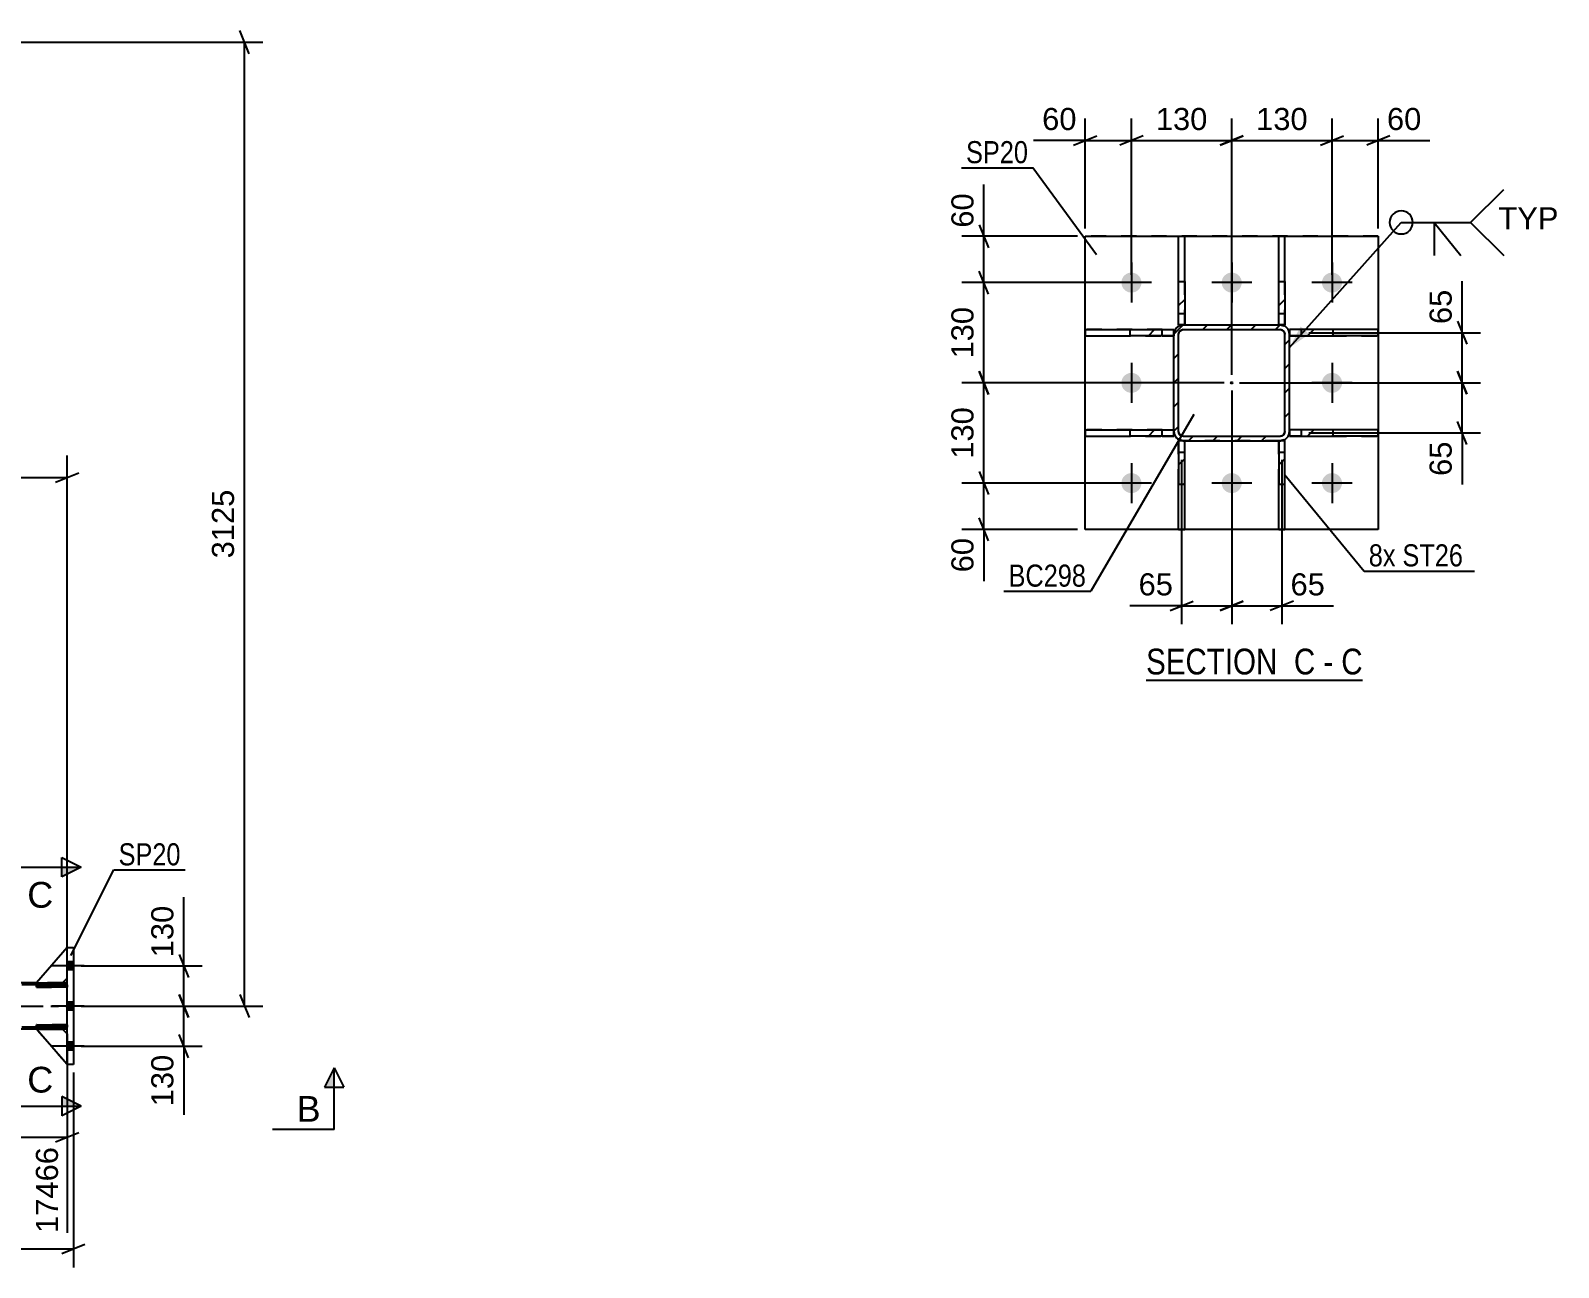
# Model space of a CAD drawing. Header units: millimetres. Extents: x 0 to 1189, y 0 to 841.
# Drawn here: x 790.5 to 988.6, y 441 to 601.4 of the extents above; entities that cross this region are included whole.
import ezdxf

# ---------------------------------------------------------------- set-up
doc = ezdxf.new("R2010")
doc.units = ezdxf.units.MM
doc.linetypes.add('DXK_LINE_DOT2', pattern=[3.9198, 1.9599, -1.9599])
doc.linetypes.add('DXK_LINE_DOT3', pattern=[5.9187, 2.979, -0.9799, 0.9799, -0.9799])
doc.styles.add('Arial', font='ARIAL.TTF', dxfattribs={"height": 0.2})
doc.styles.add('Arial Narrow', font='ARIALN.TTF', dxfattribs={"height": 0.2})

# ---------------------------------------------------------------- blocks, each defined once
blk = doc.blocks.new('Unknown-203773696-16 - 8740')
at = {"color": 6, "linetype": 'Continuous'}
blk.add_line((935.16, 517.19), (963.23, 517.19), dxfattribs=at)
at = {"color": 0, "linetype": 'Continuous'}
for points in [[(953.27, 517.94), (953.27, 521.44), (935.16, 521.44), (935.16, 517.94)], [(957.09, 517.94), (957.09, 521.44), (954.32, 521.44), (954.32, 517.94)], [(959.41, 517.94), (959.41, 521.44), (958.14, 521.44), (958.14, 517.94)], [(963.23, 517.94), (963.23, 521.44), (960.46, 521.44), (960.46, 517.94)]]:
    blk.add_wipeout(points, dxfattribs=at)
at = {"color": 7, "linetype": 'Continuous', "style": 'Arial Narrow'}
for s, p in [('SECTION ', (935.16, 517.94)), ('C', (954.32, 517.94)), ('C', (960.46, 517.94)), ('-', (958.14, 517.94))]:
    blk.add_text(s, height=3.34, dxfattribs=at).set_placement(p)
blk = doc.blocks.new('Bolt-203773696-5476 - 5323')
at = {"linetype": 'Continuous'}
for points in [[(796.1, 479.62), (796.1, 480.66), (795.3, 480.66), (795.3, 479.62)], [(796.1, 479.62), (796.1, 480.66), (795.3, 480.66), (795.3, 479.62)], [(796.1, 479.62), (796.1, 480.66), (795.3, 480.66), (795.3, 479.62)], [(796.1, 474.42), (796.1, 475.46), (795.3, 475.46), (795.3, 474.42)], [(796.1, 474.42), (796.1, 475.46), (795.3, 475.46), (795.3, 474.42)], [(796.1, 469.22), (796.1, 470.26), (795.3, 470.26), (795.3, 469.22)], [(796.1, 469.22), (796.1, 470.26), (795.3, 470.26), (795.3, 469.22)], [(796.1, 469.22), (796.1, 470.26), (795.3, 470.26), (795.3, 469.22)]]:
    blk.add_hatch(color=1, dxfattribs=at).paths.add_polyline_path(points)
at = {"color": 1, "linetype": 'Continuous'}
for p, q in [((797.5, 480.14), (793.3, 480.14)), ((797.5, 480.14), (793.3, 480.14)), ((797.5, 480.14), (793.3, 480.14)), ((796.1, 480.66), (795.3, 480.66)), ((796.1, 480.66), (795.3, 480.66)), ((796.1, 480.66), (795.3, 480.66)), ((796.1, 479.62), (795.3, 479.62)), ((796.1, 479.62), (795.3, 479.62)), ((796.1, 479.62), (795.3, 479.62)), ((796.1, 475.46), (795.3, 475.46)), ((796.1, 475.46), (795.3, 475.46)), ((797.5, 474.94), (793.3, 474.94)), ((797.5, 474.94), (793.3, 474.94)), ((796.1, 474.42), (795.3, 474.42)), ((796.1, 474.42), (795.3, 474.42)), ((797.5, 469.74), (793.3, 469.74)), ((797.5, 469.74), (793.3, 469.74)), ((797.5, 469.74), (793.3, 469.74)), ((796.1, 470.26), (795.3, 470.26)), ((796.1, 470.26), (795.3, 470.26)), ((796.1, 470.26), (795.3, 470.26)), ((796.1, 469.22), (795.3, 469.22)), ((796.1, 469.22), (795.3, 469.22)), ((796.1, 469.22), (795.3, 469.22))]:
    blk.add_line(p, q, dxfattribs=at)
blk = doc.blocks.new('Part-203773696-5463 - 5323')
at = {"color": 2, "linetype": 'Continuous'}
for p, q in [((791.3, 477.94), (783.3, 477.94)), ((795.3, 477.94), (794.7, 477.94)), ((791.3, 471.94), (783.3, 471.94)), ((795.3, 471.94), (794.7, 471.94))]:
    blk.add_line(p, q, dxfattribs=at)
at = {"color": 7, "linetype": 'DXK_LINE_DOT2'}
for p, q in [((795.3, 477.7), (783.3, 477.7)), ((794.7, 477.94), (791.3, 477.94)), ((795.3, 471.94), (795.3, 477.94)), ((795.3, 472.18), (783.3, 472.18)), ((794.7, 471.94), (783.3, 471.94)), ((794.7, 471.94), (791.3, 471.94))]:
    blk.add_line(p, q, dxfattribs=at)
at = {"color": 7, "linetype": 'DXK_LINE_DOT3'}
blk.add_line((783.3, 474.94), (795.3, 474.94), dxfattribs=at)
blk = doc.blocks.new('Part-203773696-5705 - 5323')
at = {"color": 2, "linetype": 'Continuous'}
for p, q in [((791.3, 477.7), (795.3, 477.7)), ((791.3, 477.38), (791.3, 477.7)), ((795.3, 477.38), (791.3, 477.38)), ((795.3, 477.7), (795.3, 477.38))]:
    blk.add_line(p, q, dxfattribs=at)
at = {"color": 7, "linetype": 'DXK_LINE_DOT2'}
blk.add_line((794.7, 477.38), (794.7, 477.7), dxfattribs=at)
blk = doc.blocks.new('Part-203773696-5689 - 5323')
at = {"color": 7, "linetype": 'DXK_LINE_DOT2'}
for p, q in [((795.3, 482.54), (791.3, 477.94)), ((795.3, 478.54), (795.3, 482.54)), ((791.3, 477.94), (794.7, 477.94)), ((794.7, 477.94), (795.3, 478.54))]:
    blk.add_line(p, q, dxfattribs=at)
blk = doc.blocks.new('Part-203773696-5698 - 5323')
at = {"color": 2, "linetype": 'Continuous'}
for p, q in [((795.3, 467.34), (795.3, 482.54)), ((795.3, 482.54), (796.1, 482.54)), ((796.1, 482.54), (796.1, 467.34)), ((796.1, 467.34), (795.3, 467.34))]:
    blk.add_line(p, q, dxfattribs=at)
blk = doc.blocks.new('Part-203773696-5702 - 5323')
at = {"color": 7, "linetype": 'DXK_LINE_DOT2'}
for p, q in [((791.3, 471.94), (794.7, 471.94)), ((795.3, 467.34), (791.3, 471.94)), ((794.7, 471.94), (795.3, 471.34)), ((795.3, 471.34), (795.3, 467.34))]:
    blk.add_line(p, q, dxfattribs=at)
blk = doc.blocks.new('Part-203773696-5704 - 5323')
at = {"color": 2, "linetype": 'Continuous'}
for p, q in [((791.3, 472.5), (795.3, 472.5)), ((791.3, 472.18), (791.3, 472.5)), ((795.3, 472.18), (791.3, 472.18)), ((795.3, 472.5), (795.3, 472.18))]:
    blk.add_line(p, q, dxfattribs=at)
at = {"color": 7, "linetype": 'DXK_LINE_DOT2'}
blk.add_line((794.7, 472.18), (794.7, 472.5), dxfattribs=at)
blk = doc.blocks.new('Part-203773696-5719 - 5323')
at = {"color": 2, "linetype": 'Continuous'}
for p, q in [((791.3, 471.94), (794.7, 471.94)), ((795.3, 467.34), (791.3, 471.94)), ((794.7, 471.94), (795.3, 471.34))]:
    blk.add_line(p, q, dxfattribs=at)
at = {"color": 7, "linetype": 'DXK_LINE_DOT2'}
blk.add_line((795.3, 467.34), (795.3, 471.34), dxfattribs=at)
blk = doc.blocks.new('Part-203773696-5721 - 5323')
at = {"color": 2, "linetype": 'Continuous'}
for p, q in [((795.3, 482.54), (791.3, 477.94)), ((791.3, 477.94), (794.7, 477.94)), ((794.7, 477.94), (795.3, 478.54))]:
    blk.add_line(p, q, dxfattribs=at)
at = {"color": 7, "linetype": 'DXK_LINE_DOT2'}
blk.add_line((795.3, 478.54), (795.3, 482.54), dxfattribs=at)
blk = doc.blocks.new('Part-203773696-5722 - 5323')
at = {"color": 7, "linetype": 'DXK_LINE_DOT2'}
for p, q in [((795.3, 472.5), (791.3, 472.5)), ((791.3, 472.5), (791.3, 472.18)), ((791.3, 472.18), (795.3, 472.18)), ((794.7, 472.18), (794.7, 472.5)), ((795.3, 472.18), (795.3, 472.5))]:
    blk.add_line(p, q, dxfattribs=at)
blk = doc.blocks.new('Part-203773696-5723 - 5323')
at = {"color": 7, "linetype": 'DXK_LINE_DOT2'}
for p, q in [((795.3, 477.7), (791.3, 477.7)), ((791.3, 477.7), (791.3, 477.38)), ((791.3, 477.38), (795.3, 477.38)), ((794.7, 477.38), (794.7, 477.7)), ((795.3, 477.38), (795.3, 477.7))]:
    blk.add_line(p, q, dxfattribs=at)
blk = doc.blocks.new('Part-203773696-8770 - 8740')
at = {"linetype": 'Continuous'}
h = blk.add_hatch(dxfattribs=at)
h.set_pattern_fill('', scale=0.7, style=0, pattern_type=0)
h.set_pattern_definition([(45, (939.3568, 548.2485), (-1.57154, 1.57154), [])])
h.paths.add_polyline_path([(940.16, 548.25), (939.36, 548.25), (939.36, 542.6), (940.16, 542.6)])
at = {"color": 2, "linetype": 'Continuous'}
for p, q in [((939.36, 548.25), (939.36, 548.25)), ((940.16, 548.25), (939.36, 548.25)), ((939.36, 548.25), (939.36, 542.6)), ((940.16, 548.25), (940.16, 548.25)), ((940.16, 542.6), (940.16, 548.25)), ((939.36, 536.75), (939.36, 542.6)), ((939.36, 542.6), (940.16, 542.6)), ((940.16, 536.75), (940.16, 542.6)), ((939.36, 536.75), (940.16, 536.75))]:
    blk.add_line(p, q, dxfattribs=at)
at = {"color": 7, "linetype": 'DXK_LINE_DOT2'}
for p, q in [((939.36, 542.6), (939.36, 548.25)), ((940.16, 548.25), (939.36, 548.25)), ((939.36, 546.75), (940.16, 546.75)), ((940.16, 542.6), (940.16, 548.25))]:
    blk.add_line(p, q, dxfattribs=at)
blk = doc.blocks.new('Part-203773696-8868 - 8740')
at = {"linetype": 'Continuous'}
h = blk.add_hatch(dxfattribs=at)
h.set_pattern_fill('', scale=0.7, style=0, pattern_type=0)
h.set_pattern_definition([(45, (933.103, 549.6485), (-1.57154, 1.57154), [])])
h.paths.add_polyline_path([(938.76, 549.65), (933.1, 549.65), (933.1, 548.85), (938.76, 548.85)])
at = {"color": 2, "linetype": 'Continuous'}
for p, q in [((927.26, 549.65), (933.1, 549.65)), ((927.26, 549.65), (927.26, 548.85)), ((927.26, 548.85), (933.1, 548.85)), ((933.1, 549.65), (938.76, 549.65)), ((933.1, 548.85), (933.1, 549.65)), ((938.76, 548.85), (933.1, 548.85)), ((938.76, 549.65), (938.76, 549.65)), ((938.76, 549.65), (938.76, 548.85)), ((938.76, 548.85), (938.76, 548.85))]:
    blk.add_line(p, q, dxfattribs=at)
at = {"color": 7, "linetype": 'DXK_LINE_DOT2'}
for p, q in [((937.26, 549.65), (927.26, 549.65)), ((927.26, 548.85), (937.26, 548.85)), ((937.26, 548.85), (937.26, 549.65)), ((937.26, 549.65), (938.76, 549.65)), ((937.26, 548.85), (938.76, 548.85)), ((938.76, 548.85), (938.76, 549.65))]:
    blk.add_line(p, q, dxfattribs=at)
blk = doc.blocks.new('Part-203773696-8748 - 8740')
at = {"linetype": 'Continuous'}
h = blk.add_hatch(dxfattribs=at)
h.set_pattern_fill('', scale=0.7, style=0, pattern_type=0)
h.set_pattern_definition([(45, (952.3562, 568.9015), (-1.57154, 1.57154), [])])
h.paths.add_polyline_path([(953.16, 568.9), (952.36, 568.9), (952.36, 563.25), (953.16, 563.25)])
at = {"color": 2, "linetype": 'Continuous'}
for p, q in [((952.36, 574.75), (953.16, 574.75)), ((952.36, 568.9), (952.36, 574.75)), ((953.16, 568.9), (953.16, 574.75)), ((952.36, 563.25), (952.36, 568.9)), ((952.36, 568.9), (953.16, 568.9)), ((953.16, 568.9), (953.16, 563.25)), ((952.36, 563.25), (952.36, 563.25)), ((953.16, 563.25), (952.36, 563.25)), ((953.16, 563.25), (953.16, 563.25))]:
    blk.add_line(p, q, dxfattribs=at)
at = {"color": 7, "linetype": 'DXK_LINE_DOT2'}
for p, q in [((952.36, 563.25), (952.36, 568.9)), ((953.16, 563.25), (953.16, 568.9)), ((952.36, 564.75), (953.16, 564.75)), ((953.16, 563.25), (952.36, 563.25))]:
    blk.add_line(p, q, dxfattribs=at)
blk = doc.blocks.new('Part-203773696-8750 - 8740')
at = {"linetype": 'Continuous'}
h = blk.add_hatch(dxfattribs=at)
h.set_pattern_fill('', scale=0.7, style=0, pattern_type=0)
h.set_pattern_definition([(45, (952.3562, 548.2485), (-1.57154, 1.57154), [])])
h.paths.add_polyline_path([(953.16, 548.25), (952.36, 548.25), (952.36, 542.6), (953.16, 542.6)])
at = {"color": 2, "linetype": 'Continuous'}
for p, q in [((952.36, 548.25), (952.36, 548.25)), ((953.16, 548.25), (952.36, 548.25)), ((952.36, 548.25), (952.36, 542.6)), ((953.16, 548.25), (953.16, 548.25)), ((953.16, 542.6), (953.16, 548.25)), ((952.36, 536.75), (952.36, 542.6)), ((952.36, 542.6), (953.16, 542.6)), ((953.16, 536.75), (953.16, 542.6)), ((952.36, 536.75), (953.16, 536.75))]:
    blk.add_line(p, q, dxfattribs=at)
at = {"color": 7, "linetype": 'DXK_LINE_DOT2'}
for p, q in [((952.36, 542.6), (952.36, 548.25)), ((953.16, 548.25), (952.36, 548.25)), ((952.36, 546.75), (953.16, 546.75)), ((953.16, 542.6), (953.16, 548.25))]:
    blk.add_line(p, q, dxfattribs=at)
blk = doc.blocks.new('Part-203773696-8878 - 8740')
at = {"linetype": 'Continuous'}
h = blk.add_hatch(dxfattribs=at)
h.set_pattern_fill('', scale=0.7, style=0, pattern_type=0)
h.set_pattern_definition([(45, (953.7565, 549.6485), (-1.57154, 1.57154), [])])
h.paths.add_polyline_path([(959.41, 549.65), (953.76, 549.65), (953.76, 548.85), (959.41, 548.85)])
at = {"color": 2, "linetype": 'Continuous'}
for p, q in [((953.76, 549.65), (953.76, 549.65)), ((959.41, 549.65), (953.76, 549.65)), ((953.76, 549.65), (953.76, 548.85)), ((953.76, 548.85), (953.76, 548.85)), ((953.76, 548.85), (959.41, 548.85)), ((965.26, 549.65), (959.41, 549.65)), ((959.41, 548.85), (959.41, 549.65)), ((965.26, 548.85), (959.41, 548.85)), ((965.26, 548.85), (965.26, 549.65))]:
    blk.add_line(p, q, dxfattribs=at)
at = {"color": 7, "linetype": 'DXK_LINE_DOT2'}
for p, q in [((955.26, 549.65), (953.76, 549.65)), ((953.76, 548.85), (953.76, 549.65)), ((955.26, 548.85), (953.76, 548.85)), ((955.26, 549.65), (955.26, 548.85)), ((965.26, 549.65), (955.26, 549.65)), ((955.26, 548.85), (965.26, 548.85))]:
    blk.add_line(p, q, dxfattribs=at)
blk = doc.blocks.new('Bolt-203773696-8854 - 8740')
at = {"linetype": 'Continuous'}
for points in [[(934.56, 568.75), (934.53, 568.48), (934.44, 568.22), (934.31, 567.98), (934.13, 567.78), (933.91, 567.62), (933.66, 567.51), (933.39, 567.46), (933.12, 567.46), (932.85, 567.51), (932.61, 567.62), (932.39, 567.78), (932.2, 567.98), (932.07, 568.22), (931.98, 568.48), (931.96, 568.75), (931.98, 569.02), (932.07, 569.28), (932.2, 569.51), (932.39, 569.71), (932.61, 569.87), (932.85, 569.98), (933.12, 570.04), (933.39, 570.04), (933.66, 569.98), (933.91, 569.87), (934.13, 569.71), (934.31, 569.51), (934.44, 569.28), (934.53, 569.02)], [(947.56, 568.75), (947.53, 568.48), (947.44, 568.22), (947.31, 567.98), (947.13, 567.78), (946.91, 567.62), (946.66, 567.51), (946.39, 567.46), (946.12, 567.46), (945.85, 567.51), (945.61, 567.62), (945.39, 567.78), (945.2, 567.98), (945.07, 568.22), (944.98, 568.48), (944.96, 568.75), (944.98, 569.02), (945.07, 569.28), (945.2, 569.51), (945.39, 569.71), (945.61, 569.87), (945.85, 569.98), (946.12, 570.04), (946.39, 570.04), (946.66, 569.98), (946.91, 569.87), (947.13, 569.71), (947.31, 569.51), (947.44, 569.28), (947.53, 569.02)], [(960.56, 568.75), (960.53, 568.48), (960.44, 568.22), (960.31, 567.98), (960.13, 567.78), (959.91, 567.62), (959.66, 567.51), (959.39, 567.46), (959.12, 567.46), (958.85, 567.51), (958.61, 567.62), (958.39, 567.78), (958.2, 567.98), (958.07, 568.22), (957.98, 568.48), (957.96, 568.75), (957.98, 569.02), (958.07, 569.28), (958.2, 569.51), (958.39, 569.71), (958.61, 569.87), (958.85, 569.98), (959.12, 570.04), (959.39, 570.04), (959.66, 569.98), (959.91, 569.87), (960.13, 569.71), (960.31, 569.51), (960.44, 569.28), (960.53, 569.02)], [(934.56, 555.75), (934.53, 555.48), (934.44, 555.22), (934.31, 554.98), (934.13, 554.78), (933.91, 554.62), (933.66, 554.51), (933.39, 554.46), (933.12, 554.46), (932.85, 554.51), (932.61, 554.62), (932.39, 554.78), (932.2, 554.98), (932.07, 555.22), (931.98, 555.48), (931.96, 555.75), (931.98, 556.02), (932.07, 556.28), (932.2, 556.51), (932.39, 556.71), (932.61, 556.87), (932.85, 556.98), (933.12, 557.04), (933.39, 557.04), (933.66, 556.98), (933.91, 556.87), (934.13, 556.71), (934.31, 556.51), (934.44, 556.28), (934.53, 556.02)], [(960.56, 555.75), (960.53, 555.48), (960.44, 555.22), (960.31, 554.98), (960.13, 554.78), (959.91, 554.62), (959.66, 554.51), (959.39, 554.46), (959.12, 554.46), (958.85, 554.51), (958.61, 554.62), (958.39, 554.78), (958.2, 554.98), (958.07, 555.22), (957.98, 555.48), (957.96, 555.75), (957.98, 556.02), (958.07, 556.28), (958.2, 556.51), (958.39, 556.71), (958.61, 556.87), (958.85, 556.98), (959.12, 557.04), (959.39, 557.04), (959.66, 556.98), (959.91, 556.87), (960.13, 556.71), (960.31, 556.51), (960.44, 556.28), (960.53, 556.02)], [(934.56, 542.75), (934.53, 542.48), (934.44, 542.22), (934.31, 541.98), (934.13, 541.78), (933.91, 541.62), (933.66, 541.51), (933.39, 541.46), (933.12, 541.46), (932.85, 541.51), (932.61, 541.62), (932.39, 541.78), (932.2, 541.98), (932.07, 542.22), (931.98, 542.48), (931.96, 542.75), (931.98, 543.02), (932.07, 543.28), (932.2, 543.51), (932.39, 543.71), (932.61, 543.87), (932.85, 543.98), (933.12, 544.04), (933.39, 544.04), (933.66, 543.98), (933.91, 543.87), (934.13, 543.71), (934.31, 543.51), (934.44, 543.28), (934.53, 543.02)], [(947.56, 542.75), (947.53, 542.48), (947.44, 542.22), (947.31, 541.98), (947.13, 541.78), (946.91, 541.62), (946.66, 541.51), (946.39, 541.46), (946.12, 541.46), (945.85, 541.51), (945.61, 541.62), (945.39, 541.78), (945.2, 541.98), (945.07, 542.22), (944.98, 542.48), (944.96, 542.75), (944.98, 543.02), (945.07, 543.28), (945.2, 543.51), (945.39, 543.71), (945.61, 543.87), (945.85, 543.98), (946.12, 544.04), (946.39, 544.04), (946.66, 543.98), (946.91, 543.87), (947.13, 543.71), (947.31, 543.51), (947.44, 543.28), (947.53, 543.02)], [(960.56, 542.75), (960.53, 542.48), (960.44, 542.22), (960.31, 541.98), (960.13, 541.78), (959.91, 541.62), (959.66, 541.51), (959.39, 541.46), (959.12, 541.46), (958.85, 541.51), (958.61, 541.62), (958.39, 541.78), (958.2, 541.98), (958.07, 542.22), (957.98, 542.48), (957.96, 542.75), (957.98, 543.02), (958.07, 543.28), (958.2, 543.51), (958.39, 543.71), (958.61, 543.87), (958.85, 543.98), (959.12, 544.04), (959.39, 544.04), (959.66, 543.98), (959.91, 543.87), (960.13, 543.71), (960.31, 543.51), (960.44, 543.28), (960.53, 543.02)]]:
    blk.add_hatch(color=1, dxfattribs=at).paths.add_polyline_path(points)
at = {"color": 1, "linetype": 'Continuous'}
for p, q in [((933.26, 571.35), (933.26, 566.15)), ((946.26, 571.35), (946.26, 566.15)), ((959.26, 571.35), (959.26, 566.15)), ((935.86, 568.75), (930.66, 568.75)), ((948.86, 568.75), (943.66, 568.75)), ((961.86, 568.75), (956.66, 568.75)), ((933.26, 558.35), (933.26, 553.15)), ((959.26, 558.35), (959.26, 553.15)), ((935.86, 555.75), (930.66, 555.75)), ((961.86, 555.75), (956.66, 555.75)), ((933.26, 545.35), (933.26, 540.15)), ((946.26, 545.35), (946.26, 540.15)), ((959.26, 545.35), (959.26, 540.15)), ((935.86, 542.75), (930.66, 542.75)), ((948.86, 542.75), (943.66, 542.75)), ((961.86, 542.75), (956.66, 542.75))]:
    blk.add_line(p, q, dxfattribs=at)
blk = doc.blocks.new('Part-203773696-8760 - 8740')
at = {"linetype": 'Continuous'}
h = blk.add_hatch(dxfattribs=at)
h.set_pattern_fill('', scale=0.7, style=0, pattern_type=0)
h.set_pattern_definition([(45, (939.3568, 568.9015), (-1.57154, 1.57154), [])])
h.paths.add_polyline_path([(940.16, 568.9), (939.36, 568.9), (939.36, 563.25), (940.16, 563.25)])
at = {"color": 2, "linetype": 'Continuous'}
for p, q in [((939.36, 574.75), (940.16, 574.75)), ((939.36, 568.9), (939.36, 574.75)), ((940.16, 568.9), (940.16, 574.75)), ((939.36, 563.25), (939.36, 568.9)), ((939.36, 568.9), (940.16, 568.9)), ((940.16, 568.9), (940.16, 563.25)), ((939.36, 563.25), (939.36, 563.25)), ((940.16, 563.25), (939.36, 563.25)), ((940.16, 563.25), (940.16, 563.25))]:
    blk.add_line(p, q, dxfattribs=at)
at = {"color": 7, "linetype": 'DXK_LINE_DOT2'}
for p, q in [((939.36, 563.25), (939.36, 568.9)), ((940.16, 563.25), (940.16, 568.9)), ((939.36, 564.75), (940.16, 564.75)), ((940.16, 563.25), (939.36, 563.25))]:
    blk.add_line(p, q, dxfattribs=at)
blk = doc.blocks.new('Part-203773696-8873 - 8740')
at = {"linetype": 'Continuous'}
h = blk.add_hatch(dxfattribs=at)
h.set_pattern_fill('', scale=0.7, style=0, pattern_type=0)
h.set_pattern_definition([(45, (933.1033, 562.6485), (-1.57154, 1.57154), [])])
h.paths.add_polyline_path([(938.76, 562.65), (933.1, 562.65), (933.1, 561.85), (938.76, 561.85)])
at = {"color": 2, "linetype": 'Continuous'}
for p, q in [((927.26, 562.65), (933.1, 562.65)), ((927.26, 562.65), (927.26, 561.85)), ((933.1, 562.65), (938.76, 562.65)), ((933.1, 561.85), (933.1, 562.65)), ((938.76, 562.65), (938.76, 562.65)), ((938.76, 562.65), (938.76, 561.85)), ((927.26, 561.85), (933.1, 561.85)), ((938.76, 561.85), (933.1, 561.85)), ((938.76, 561.85), (938.76, 561.85))]:
    blk.add_line(p, q, dxfattribs=at)
at = {"color": 7, "linetype": 'DXK_LINE_DOT2'}
for p, q in [((937.26, 562.65), (927.26, 562.65)), ((937.26, 561.85), (937.26, 562.65)), ((937.26, 562.65), (938.76, 562.65)), ((938.76, 561.85), (938.76, 562.65)), ((927.26, 561.85), (937.26, 561.85)), ((937.26, 561.85), (938.76, 561.85))]:
    blk.add_line(p, q, dxfattribs=at)
blk = doc.blocks.new('Part-203773696-8883 - 8740')
at = {"linetype": 'Continuous'}
h = blk.add_hatch(dxfattribs=at)
h.set_pattern_fill('', scale=0.7, style=0, pattern_type=0)
h.set_pattern_definition([(45, (953.7565, 562.6485), (-1.57154, 1.57154), [])])
h.paths.add_polyline_path([(959.41, 562.65), (953.76, 562.65), (953.76, 561.85), (959.41, 561.85)])
at = {"color": 2, "linetype": 'Continuous'}
for p, q in [((953.76, 562.65), (953.76, 562.65)), ((959.41, 562.65), (953.76, 562.65)), ((953.76, 562.65), (953.76, 561.85)), ((965.26, 562.65), (959.41, 562.65)), ((959.41, 561.85), (959.41, 562.65)), ((965.26, 561.85), (965.26, 562.65)), ((953.76, 561.85), (953.76, 561.85)), ((953.76, 561.85), (959.41, 561.85)), ((965.26, 561.85), (959.41, 561.85))]:
    blk.add_line(p, q, dxfattribs=at)
at = {"color": 7, "linetype": 'DXK_LINE_DOT2'}
for p, q in [((955.26, 562.65), (953.76, 562.65)), ((953.76, 561.85), (953.76, 562.65)), ((955.26, 562.65), (955.26, 561.85)), ((965.26, 562.65), (955.26, 562.65)), ((955.26, 561.85), (953.76, 561.85)), ((955.26, 561.85), (965.26, 561.85))]:
    blk.add_line(p, q, dxfattribs=at)
blk = doc.blocks.new('Part-203773696-8884 - 8740')
at = {"color": 2, "linetype": 'Continuous'}
for p, q in [((927.26, 574.75), (927.26, 574.75)), ((927.26, 574.75), (965.26, 574.75)), ((927.26, 536.75), (927.26, 574.75)), ((965.26, 574.75), (965.26, 574.75)), ((965.26, 574.75), (965.26, 536.75)), ((965.26, 536.75), (927.26, 536.75))]:
    blk.add_line(p, q, dxfattribs=at)
at = {"color": 7, "linetype": 'DXK_LINE_DOT2'}
for p, q in [((965.26, 574.75), (927.26, 574.75)), ((927.26, 536.75), (927.26, 536.75)), ((965.26, 536.75), (927.26, 536.75)), ((965.26, 536.75), (965.26, 536.75))]:
    blk.add_line(p, q, dxfattribs=at)
blk = doc.blocks.new('Part-203773696-8901 - 8740')
at = {"linetype": 'Continuous'}
h = blk.add_hatch(dxfattribs=at)
h.set_pattern_fill('', scale=0.7, style=0, pattern_type=0)
h.set_pattern_definition([(45, (939.9561, 563.2485), (-1.57154, 1.57154), [])])
h.paths.add_polyline_path([(952.56, 563.25), (939.96, 563.25), (939.5, 563.16), (939.11, 562.9), (938.85, 562.51), (938.76, 562.05), (938.76, 549.45), (938.85, 548.99), (939.11, 548.6), (939.5, 548.34), (939.96, 548.25), (952.56, 548.25), (953.02, 548.34), (953.4, 548.6), (953.66, 548.99), (953.76, 549.45), (953.76, 562.05), (953.66, 562.51), (953.4, 562.9), (953.02, 563.16)])
h.paths.add_polyline_path([(953.11, 562.28), (953.16, 562.05), (953.16, 549.45), (953.11, 549.22), (952.98, 549.02), (952.79, 548.89), (952.56, 548.85), (939.96, 548.85), (939.73, 548.89), (939.53, 549.02), (939.4, 549.22), (939.36, 549.45), (939.36, 562.05), (939.4, 562.28), (939.53, 562.47), (939.73, 562.6), (939.96, 562.65), (952.56, 562.65), (952.79, 562.6), (952.98, 562.47)])
blk.add_hatch(color=246, dxfattribs=at).paths.add_polyline_path([(946.26, 555.65, -1), (946.26, 555.85, -1)])
at = {"color": 7, "linetype": 'DXK_LINE_DOT2'}
for p, q in [((938.76, 562.05), (938.85, 562.51)), ((939.5, 563.16), (939.96, 563.25)), ((939.73, 562.6), (939.53, 562.47)), ((939.96, 562.65), (939.73, 562.6)), ((939.96, 563.25), (952.56, 563.25)), ((939.96, 562.65), (952.56, 562.65)), ((952.56, 563.25), (953.02, 563.16)), ((952.79, 562.6), (952.56, 562.65)), ((952.98, 562.47), (952.79, 562.6)), ((953.66, 562.51), (953.76, 562.05)), ((938.76, 549.45), (938.76, 562.05)), ((939.4, 562.28), (939.36, 562.05)), ((939.36, 549.45), (939.36, 562.05)), ((939.53, 562.47), (939.4, 562.28)), ((953.11, 562.28), (952.98, 562.47)), ((953.16, 562.05), (953.11, 562.28)), ((953.16, 549.45), (953.16, 562.05)), ((953.76, 549.45), (953.76, 562.05)), ((938.85, 548.99), (938.76, 549.45)), ((939.36, 549.45), (939.4, 549.22)), ((939.4, 549.22), (939.53, 549.02)), ((939.53, 549.02), (939.73, 548.89)), ((939.73, 548.89), (939.96, 548.85)), ((939.96, 548.85), (952.56, 548.85)), ((952.56, 548.85), (952.79, 548.89)), ((952.79, 548.89), (952.98, 549.02)), ((952.98, 549.02), (953.11, 549.22)), ((953.11, 549.22), (953.16, 549.45)), ((953.76, 549.45), (953.66, 548.99)), ((939.96, 548.25), (939.5, 548.34)), ((952.56, 548.25), (939.96, 548.25)), ((953.02, 548.34), (952.56, 548.25))]:
    blk.add_line(p, q, dxfattribs=at)
at = {"color": 2, "linetype": 'Continuous'}
for p, q in [((938.85, 562.51), (938.76, 562.05)), ((939.96, 563.25), (939.5, 563.16)), ((939.53, 562.47), (939.73, 562.6)), ((939.73, 562.6), (939.96, 562.65)), ((939.96, 563.25), (939.96, 563.25)), ((939.96, 563.25), (952.56, 563.25)), ((939.96, 562.65), (939.96, 562.65)), ((939.96, 562.65), (952.56, 562.65)), ((952.56, 563.25), (952.56, 563.25)), ((953.02, 563.16), (952.56, 563.25)), ((952.56, 562.65), (952.56, 562.65)), ((952.56, 562.65), (952.79, 562.6)), ((952.79, 562.6), (952.98, 562.47)), ((953.76, 562.05), (953.66, 562.51)), ((938.76, 562.05), (938.76, 562.05)), ((938.76, 549.45), (938.76, 562.05)), ((939.36, 562.05), (939.4, 562.28)), ((939.36, 562.05), (939.36, 562.05)), ((939.36, 549.45), (939.36, 562.05)), ((939.4, 562.28), (939.53, 562.47)), ((952.98, 562.47), (953.11, 562.28)), ((953.11, 562.28), (953.16, 562.05)), ((953.16, 562.05), (953.16, 562.05)), ((953.16, 549.45), (953.16, 562.05)), ((953.76, 562.05), (953.76, 562.05)), ((953.76, 549.45), (953.76, 562.05)), ((938.76, 549.45), (938.76, 549.45)), ((938.76, 549.45), (938.85, 548.99)), ((939.36, 549.45), (939.36, 549.45)), ((939.4, 549.22), (939.36, 549.45)), ((939.53, 549.02), (939.4, 549.22)), ((939.73, 548.89), (939.53, 549.02)), ((939.96, 548.85), (939.73, 548.89)), ((939.96, 548.85), (939.96, 548.85)), ((939.96, 548.85), (952.56, 548.85)), ((952.79, 548.89), (952.56, 548.85)), ((952.56, 548.85), (952.56, 548.85)), ((952.98, 549.02), (952.79, 548.89)), ((953.11, 549.22), (952.98, 549.02)), ((953.16, 549.45), (953.11, 549.22)), ((953.16, 549.45), (953.16, 549.45)), ((953.66, 548.99), (953.76, 549.45)), ((953.76, 549.45), (953.76, 549.45)), ((939.5, 548.34), (939.96, 548.25)), ((939.96, 548.25), (939.96, 548.25)), ((939.96, 548.25), (952.56, 548.25)), ((952.56, 548.25), (953.02, 548.34)), ((952.56, 548.25), (952.56, 548.25))]:
    blk.add_line(p, q, dxfattribs=at)
at = {"color": 7, "linetype": 'DXK_LINE_DOT3'}
blk.add_line((946.26, 555.75), (946.26, 555.75), dxfattribs=at)
at = {"color": 246, "linetype": 'DXK_LINE_DOT2'}
blk.add_line((946.26, 555.75), (946.26, 555.75), dxfattribs=at)
at = {"color": 246, "linetype": 'Continuous'}
blk.add_circle((946.26, 555.75), 0.1, dxfattribs=at)
at = {"color": 7, "linetype": 'DXK_LINE_DOT2'}
for centre, start, end in [((939.96, 562.05), 112.5, 157.5), ((952.56, 562.05), 22.5, 67.5), ((939.96, 549.45), 202.5, 247.5), ((952.56, 549.45), 292.5, 337.5)]:
    blk.add_arc(centre, 1.2, start, end, dxfattribs=at)
at = {"color": 2, "linetype": 'Continuous'}
for centre, start, end in [((939.96, 562.05), 112.5, 157.5), ((952.56, 562.05), 22.5, 67.5), ((939.96, 549.45), 202.5, 247.5), ((952.56, 549.45), 292.5, 337.5)]:
    blk.add_arc(centre, 1.2, start, end, dxfattribs=at)
blk = doc.blocks.new('StraightDimension-203773696-24914 - 5323')
at = {"color": 7, "linetype": 'Continuous'}
for p, q in [((764.05, 476.94), (764.05, 445.52)), ((795.3, 470.94), (795.3, 445.52)), ((765.55, 458.54), (762.55, 457.34)), ((764.05, 457.94), (795.3, 457.94)), ((793.8, 457.34), (796.8, 458.54))]:
    blk.add_line(p, q, dxfattribs=at)
at = {"color": 0}
blk.add_wipeout([(784.72, 458.69), (784.72, 462.89), (774.63, 462.89), (774.63, 458.69)], dxfattribs=at)
at = {"color": 0, "linetype": 'Continuous'}
blk.add_wipeout([(794.7, 457.24), (790.5, 457.24), (790.5, 444.92), (794.7, 444.92)], dxfattribs=at)
at = {"color": 3, "style": 'Arial'}
blk.add_text('1364', height=2.865, dxfattribs=at).set_placement((775.23, 459.29))
at = {"color": 3, "linetype": 'Continuous', "style": 'Arial'}
blk.add_text('17466', height=2.865, rotation=90.0002, dxfattribs=at).set_placement((794.1, 445.52))
blk = doc.blocks.new('StraightDimension-203773696-21491 - 5323')
at = {"color": 7, "linetype": 'Continuous'}
for p, q in [((796.1, 466.34), (796.1, 441.04)), ((794.6, 442.84), (797.6, 444.04)), ((89.6, 443.44), (796.1, 443.44))]:
    blk.add_line(p, q, dxfattribs=at)
blk = doc.blocks.new('StraightDimension-203773696-7400 - 5323')
at = {"color": 7, "linetype": 'Continuous'}
for p, q in [((809.81, 476.44), (811.01, 473.44)), ((797.1, 474.94), (812.81, 474.94)), ((810.41, 469.74), (810.41, 474.94)), ((797.1, 469.74), (812.81, 469.74)), ((811.01, 468.24), (809.81, 471.24))]:
    blk.add_line(p, q, dxfattribs=at)
at = {"color": 0}
blk.add_wipeout([(809.66, 469.21), (805.46, 469.21), (805.46, 461.34), (809.66, 461.34)], dxfattribs=at)
at = {"color": 7, "linetype": 'Continuous'}
blk.add_line((810.41, 469.74), (810.41, 460.82), dxfattribs=at)
blk.add_line((810.41, 469.74), (810.41, 460.82), dxfattribs=at)
at = {"color": 3, "style": 'Arial'}
blk.add_text('130', height=2.865, rotation=90.0002, dxfattribs=at).set_placement((809.06, 461.94))
blk = doc.blocks.new('StraightDimension-203773696-7410 - 5323')
at = {"color": 7, "linetype": 'Continuous'}
for p, q in [((809.81, 481.64), (811.01, 478.64)), ((797.1, 480.14), (812.81, 480.14)), ((810.41, 474.94), (810.41, 480.14)), ((811.01, 473.44), (809.81, 476.44)), ((797.1, 474.94), (812.81, 474.94))]:
    blk.add_line(p, q, dxfattribs=at)
at = {"color": 0}
blk.add_wipeout([(809.66, 488.53), (805.46, 488.53), (805.46, 480.66), (809.66, 480.66)], dxfattribs=at)
at = {"color": 7, "linetype": 'Continuous'}
blk.add_line((810.41, 480.14), (810.41, 489.06), dxfattribs=at)
blk.add_line((810.41, 480.14), (810.41, 489.06), dxfattribs=at)
at = {"color": 3, "style": 'Arial'}
blk.add_text('130', height=2.865, rotation=90.0002, dxfattribs=at).set_placement((809.06, 481.26))
blk = doc.blocks.new('StraightDimension-203773696-7470 - 5323')
at = {"color": 7, "linetype": 'Continuous'}
for p, q in [((818.87, 598.43), (817.67, 601.43)), ((764.27, 599.93), (820.67, 599.93)), ((818.27, 474.94), (818.27, 599.93)), ((817.67, 476.44), (818.87, 473.44)), ((797.1, 474.94), (820.67, 474.94))]:
    blk.add_line(p, q, dxfattribs=at)
at = {"color": 0}
blk.add_wipeout([(817.52, 542.48), (813.32, 542.48), (813.32, 532.39), (817.52, 532.39)], dxfattribs=at)
at = {"color": 3, "style": 'Arial'}
blk.add_text('3125', height=2.865, rotation=90.0002, dxfattribs=at).set_placement((816.92, 532.99))
blk = doc.blocks.new('StraightDimension-203773696-21514 - 5323')
at = {"color": 7, "linetype": 'Continuous'}
for p, q in [((762.47, 595.93), (762.47, 541.08)), ((795.3, 478.94), (795.3, 546.33)), ((763.97, 544.08), (760.97, 542.88)), ((762.47, 543.48), (795.3, 543.48)), ((793.8, 542.88), (796.8, 544.08))]:
    blk.add_line(p, q, dxfattribs=at)
at = {"color": 0}
blk.add_wipeout([(783.93, 544.23), (783.93, 548.43), (773.84, 548.43), (773.84, 544.23)], dxfattribs=at)
at = {"color": 3, "style": 'Arial'}
blk.add_text('1404', height=2.865, dxfattribs=at).set_placement((774.44, 544.83))
blk = doc.blocks.new('StraightDimension-203773696-27170 - 8740')
at = {"color": 7, "linetype": 'Continuous'}
for p, q in [((946.26, 554.76), (946.26, 524.44)), ((952.76, 545.75), (952.76, 524.44)), ((944.76, 526.24), (947.76, 527.44)), ((954.26, 527.44), (951.26, 526.24)), ((946.26, 526.84), (952.76, 526.84))]:
    blk.add_line(p, q, dxfattribs=at)
at = {"color": 0}
blk.add_wipeout([(958.93, 527.59), (958.93, 531.79), (953.28, 531.79), (953.28, 527.59)], dxfattribs=at)
at = {"color": 7, "linetype": 'Continuous'}
blk.add_line((952.76, 526.84), (959.45, 526.84), dxfattribs=at)
blk.add_line((952.76, 526.84), (959.45, 526.84), dxfattribs=at)
at = {"color": 3, "style": 'Arial'}
blk.add_text('65', height=2.865, dxfattribs=at).set_placement((953.88, 528.19))
blk = doc.blocks.new('StraightDimension-203773696-27196 - 8740')
at = {"color": 7, "linetype": 'Continuous'}
for p, q in [((975.52, 557.27), (976.72, 554.27)), ((947.26, 555.77), (978.52, 555.77)), ((976.12, 549.25), (976.12, 555.77)), ((976.72, 547.75), (975.52, 550.75)), ((956.26, 549.25), (978.52, 549.25))]:
    blk.add_line(p, q, dxfattribs=at)
at = {"color": 0}
blk.add_wipeout([(975.37, 548.72), (971.17, 548.72), (971.17, 543.08), (975.37, 543.08)], dxfattribs=at)
at = {"color": 7, "linetype": 'Continuous'}
blk.add_line((976.12, 549.25), (976.12, 542.55), dxfattribs=at)
blk.add_line((976.12, 549.25), (976.12, 542.55), dxfattribs=at)
at = {"color": 3, "style": 'Arial'}
blk.add_text('65', height=2.865, rotation=90.0002, dxfattribs=at).set_placement((974.77, 543.68))
blk = doc.blocks.new('StraightDimension-203773696-27131 - 8740')
at = {"color": 7, "linetype": 'Continuous'}
for p, q in [((914.73, 554.25), (913.53, 557.25)), ((945.26, 555.75), (911.28, 555.75)), ((914.13, 542.75), (914.13, 555.75)), ((932.26, 542.75), (911.28, 542.75)), ((913.53, 544.25), (914.73, 541.25))]:
    blk.add_line(p, q, dxfattribs=at)
at = {"color": 0}
blk.add_wipeout([(913.38, 553.18), (909.18, 553.18), (909.18, 545.31), (913.38, 545.31)], dxfattribs=at)
at = {"color": 3, "style": 'Arial'}
blk.add_text('130', height=2.865, rotation=90.0002, dxfattribs=at).set_placement((912.78, 545.91))
blk = doc.blocks.new('StraightDimension-203773696-27094 - 8740')
at = {"color": 7, "linetype": 'Continuous'}
for p, q in [((933.26, 569.75), (933.26, 590.03)), ((946.26, 556.77), (946.26, 590.03)), ((934.76, 587.78), (931.76, 586.58)), ((933.26, 587.18), (946.26, 587.18)), ((944.76, 586.58), (947.76, 587.78))]:
    blk.add_line(p, q, dxfattribs=at)
at = {"color": 0}
blk.add_wipeout([(943.69, 587.93), (943.69, 592.13), (935.82, 592.13), (935.82, 587.93)], dxfattribs=at)
at = {"color": 3, "style": 'Arial'}
blk.add_text('130', height=2.865, dxfattribs=at).set_placement((936.42, 588.53))
blk = doc.blocks.new('StraightDimension-203773696-27132 - 8740')
at = {"color": 7, "linetype": 'Continuous'}
for p, q in [((932.26, 542.75), (911.28, 542.75)), ((913.53, 544.25), (914.73, 541.25)), ((914.13, 536.75), (914.13, 542.75)), ((914.73, 535.25), (913.53, 538.25)), ((926.26, 536.75), (911.28, 536.75))]:
    blk.add_line(p, q, dxfattribs=at)
at = {"color": 0}
blk.add_wipeout([(913.38, 536.22), (909.18, 536.22), (909.18, 530.58), (913.38, 530.58)], dxfattribs=at)
at = {"color": 7, "linetype": 'Continuous'}
blk.add_line((914.13, 536.75), (914.13, 530.05), dxfattribs=at)
blk.add_line((914.13, 536.75), (914.13, 530.05), dxfattribs=at)
at = {"color": 3, "style": 'Arial'}
blk.add_text('60', height=2.865, rotation=90.0002, dxfattribs=at).set_placement((912.78, 531.18))
blk = doc.blocks.new('StraightDimension-203773696-27095 - 8740')
at = {"color": 7, "linetype": 'Continuous'}
for p, q in [((927.26, 575.75), (927.26, 590.03)), ((933.26, 569.75), (933.26, 590.03)), ((925.76, 586.58), (928.76, 587.78)), ((927.26, 587.18), (933.26, 587.18)), ((934.76, 587.78), (931.76, 586.58))]:
    blk.add_line(p, q, dxfattribs=at)
at = {"color": 0}
blk.add_wipeout([(926.73, 587.93), (926.73, 592.13), (921.08, 592.13), (921.08, 587.93)], dxfattribs=at)
at = {"color": 7, "linetype": 'Continuous'}
blk.add_line((927.26, 587.18), (920.56, 587.18), dxfattribs=at)
blk.add_line((927.26, 587.18), (920.56, 587.18), dxfattribs=at)
at = {"color": 3, "style": 'Arial'}
blk.add_text('60', height=2.865, dxfattribs=at).set_placement((921.68, 588.53))
blk = doc.blocks.new('StraightDimension-203773696-27195 - 8740')
at = {"color": 7, "linetype": 'Continuous'}
for p, q in [((975.52, 563.75), (976.72, 560.75)), ((956.26, 562.25), (978.52, 562.25)), ((976.12, 555.77), (976.12, 562.25)), ((976.72, 554.27), (975.52, 557.27)), ((947.26, 555.77), (978.52, 555.77))]:
    blk.add_line(p, q, dxfattribs=at)
at = {"color": 0}
blk.add_wipeout([(975.37, 568.42), (971.17, 568.42), (971.17, 562.77), (975.37, 562.77)], dxfattribs=at)
at = {"color": 7, "linetype": 'Continuous'}
blk.add_line((976.12, 562.25), (976.12, 568.95), dxfattribs=at)
blk.add_line((976.12, 562.25), (976.12, 568.95), dxfattribs=at)
at = {"color": 3, "style": 'Arial'}
blk.add_text('65', height=2.865, rotation=90.0002, dxfattribs=at).set_placement((974.77, 563.37))
blk = doc.blocks.new('StraightDimension-203773696-27092 - 8740')
at = {"color": 7, "linetype": 'Continuous'}
for p, q in [((959.26, 569.75), (959.26, 590.03)), ((965.26, 575.75), (965.26, 590.03)), ((957.76, 586.58), (960.76, 587.78)), ((959.26, 587.18), (965.26, 587.18)), ((966.76, 587.78), (963.76, 586.58))]:
    blk.add_line(p, q, dxfattribs=at)
at = {"color": 0}
blk.add_wipeout([(971.43, 587.93), (971.43, 592.13), (965.78, 592.13), (965.78, 587.93)], dxfattribs=at)
at = {"color": 7, "linetype": 'Continuous'}
blk.add_line((965.26, 587.18), (971.95, 587.18), dxfattribs=at)
blk.add_line((965.26, 587.18), (971.95, 587.18), dxfattribs=at)
at = {"color": 3, "style": 'Arial'}
blk.add_text('60', height=2.865, dxfattribs=at).set_placement((966.38, 588.53))
blk = doc.blocks.new('StraightDimension-203773696-27093 - 8740')
at = {"color": 7, "linetype": 'Continuous'}
for p, q in [((946.26, 556.77), (946.26, 590.03)), ((959.26, 569.75), (959.26, 590.03)), ((947.76, 587.78), (944.76, 586.58)), ((946.26, 587.18), (959.26, 587.18)), ((957.76, 586.58), (960.76, 587.78))]:
    blk.add_line(p, q, dxfattribs=at)
at = {"color": 0}
blk.add_wipeout([(956.69, 587.93), (956.69, 592.13), (948.82, 592.13), (948.82, 587.93)], dxfattribs=at)
at = {"color": 3, "style": 'Arial'}
blk.add_text('130', height=2.865, dxfattribs=at).set_placement((949.42, 588.53))
blk = doc.blocks.new('StraightDimension-203773696-27129 - 8740')
at = {"color": 7, "linetype": 'Continuous'}
for p, q in [((926.26, 574.75), (911.28, 574.75)), ((913.53, 576.25), (914.73, 573.25)), ((914.13, 568.75), (914.13, 574.75)), ((932.26, 568.75), (911.28, 568.75)), ((914.73, 567.25), (913.53, 570.25))]:
    blk.add_line(p, q, dxfattribs=at)
at = {"color": 0}
blk.add_wipeout([(913.38, 580.92), (909.18, 580.92), (909.18, 575.27), (913.38, 575.27)], dxfattribs=at)
at = {"color": 7, "linetype": 'Continuous'}
blk.add_line((914.13, 574.75), (914.13, 581.45), dxfattribs=at)
blk.add_line((914.13, 574.75), (914.13, 581.45), dxfattribs=at)
at = {"color": 3, "style": 'Arial'}
blk.add_text('60', height=2.865, rotation=90.0002, dxfattribs=at).set_placement((912.78, 575.87))
blk = doc.blocks.new('StraightDimension-203773696-27130 - 8740')
at = {"color": 7, "linetype": 'Continuous'}
for p, q in [((932.26, 568.75), (911.28, 568.75)), ((914.73, 567.25), (913.53, 570.25)), ((914.13, 555.75), (914.13, 568.75)), ((913.53, 557.25), (914.73, 554.25)), ((945.26, 555.75), (911.28, 555.75))]:
    blk.add_line(p, q, dxfattribs=at)
at = {"color": 0}
blk.add_wipeout([(913.38, 566.18), (909.18, 566.18), (909.18, 558.31), (913.38, 558.31)], dxfattribs=at)
at = {"color": 3, "style": 'Arial'}
blk.add_text('130', height=2.865, rotation=90.0002, dxfattribs=at).set_placement((912.78, 558.91))
blk = doc.blocks.new('StraightDimension-203773696-27171 - 8740')
at = {"color": 7, "linetype": 'Continuous'}
for p, q in [((946.26, 554.76), (946.26, 524.44)), ((939.76, 545.75), (939.76, 524.44)), ((938.26, 526.24), (941.26, 527.44)), ((947.76, 527.44), (944.76, 526.24)), ((939.76, 526.84), (946.26, 526.84))]:
    blk.add_line(p, q, dxfattribs=at)
at = {"color": 0}
blk.add_wipeout([(939.23, 527.59), (939.23, 531.79), (933.58, 531.79), (933.58, 527.59)], dxfattribs=at)
at = {"color": 7, "linetype": 'Continuous'}
blk.add_line((939.76, 526.84), (933.06, 526.84), dxfattribs=at)
blk.add_line((939.76, 526.84), (933.06, 526.84), dxfattribs=at)
at = {"color": 3, "style": 'Arial'}
blk.add_text('65', height=2.865, dxfattribs=at).set_placement((934.18, 528.19))
blk = doc.blocks.new('SectionMark-203773696-7539 - 5323')
at = {"linetype": 'Continuous'}
blk.add_hatch(color=6, dxfattribs=at).paths.add_polyline_path([(829.89, 464.43), (828.64, 464.43), (829.89, 466.93)])
at = {"color": 6, "linetype": 'Continuous'}
for p, q in [((829.89, 466.93), (828.64, 464.43)), ((829.89, 458.93), (829.89, 466.93)), ((829.89, 466.93), (831.14, 464.43)), ((828.64, 464.43), (831.14, 464.43)), ((829.89, 458.93), (821.89, 458.93))]:
    blk.add_line(p, q, dxfattribs=at)
at = {"color": 0, "linetype": 'Continuous'}
blk.add_wipeout([(828.14, 459.93), (828.14, 463.43), (825.03, 463.43), (825.03, 459.93)], dxfattribs=at)
at = {"color": 3, "linetype": 'Continuous', "style": 'Arial'}
blk.add_text('B', height=3.34, dxfattribs=at).set_placement((825.03, 459.93))
blk = doc.blocks.new('Mark-203773696-5694 - 5323')
at = {"color": 0}
blk.add_wipeout([(810, 493.18), (810, 496.18), (801.96, 496.18), (801.96, 493.18)], dxfattribs=at)
blk.add_wipeout([(810, 493.18), (810, 496.18), (801.96, 496.18), (801.96, 493.18)], dxfattribs=at)
at = {"color": 30, "linetype": 'Continuous'}
for p, q in [((795.75, 481.48), (801.36, 492.58)), ((801.36, 492.58), (810.6, 492.58))]:
    blk.add_line(p, q, dxfattribs=at)
at = {"color": 3, "style": 'Arial Narrow'}
blk.add_text('SP20', height=2.863, dxfattribs=at).set_placement((801.96, 493.18))
blk = doc.blocks.new('SectionMark-203773696-7533 - 5323')
at = {"linetype": 'Continuous'}
for points in [[(794.62, 491.69), (794.62, 492.94), (797.12, 492.94)], [(794.62, 461.97), (794.62, 463.22), (797.12, 461.97)]]:
    blk.add_hatch(color=6, dxfattribs=at).paths.add_polyline_path(points)
at = {"color": 6, "linetype": 'Continuous'}
for p, q in [((794.62, 491.69), (794.62, 494.19)), ((794.62, 494.19), (797.12, 492.94)), ((789.12, 492.94), (789.12, 484.94)), ((789.12, 492.94), (797.12, 492.94)), ((797.12, 492.94), (794.62, 491.69)), ((789.12, 461.97), (789.12, 469.97)), ((789.12, 461.97), (797.12, 461.97)), ((797.12, 461.97), (794.62, 463.22)), ((794.62, 463.22), (794.62, 460.72)), ((797.12, 461.97), (794.62, 460.72))]:
    blk.add_line(p, q, dxfattribs=at)
at = {"color": 0, "linetype": 'Continuous'}
for points in [[(793.49, 487.69), (793.49, 491.19), (790.12, 491.19), (790.12, 487.69)], [(793.49, 463.72), (793.49, 467.22), (790.12, 467.22), (790.12, 463.72)]]:
    blk.add_wipeout(points, dxfattribs=at)
at = {"color": 3, "linetype": 'Continuous', "style": 'Arial'}
for p in [(790.12, 487.69), (790.12, 463.72)]:
    blk.add_text('C', height=3.34, dxfattribs=at).set_placement(p)
blk = doc.blocks.new('Mark-203773696-8897 - 8740')
at = {"color": 0}
blk.add_wipeout([(927.38, 529.32), (927.38, 532.32), (917.33, 532.32), (917.33, 529.32)], dxfattribs=at)
blk.add_wipeout([(927.38, 529.32), (927.38, 532.32), (917.33, 532.32), (917.33, 529.32)], dxfattribs=at)
at = {"color": 30, "linetype": 'Continuous'}
for p in [(941.36, 551.66), (916.73, 528.72)]:
    blk.add_line(p, (927.98, 528.72), dxfattribs=at)
at = {"color": 3, "style": 'Arial Narrow'}
blk.add_text('BC298', height=2.863, dxfattribs=at).set_placement((917.33, 529.32))
blk = doc.blocks.new('Mark-203773696-27203 - 8740')
at = {"color": 0}
blk.add_wipeout([(919.86, 584.23), (919.86, 587.23), (911.82, 587.23), (911.82, 584.23)], dxfattribs=at)
blk.add_wipeout([(919.86, 584.23), (919.86, 587.23), (911.82, 587.23), (911.82, 584.23)], dxfattribs=at)
at = {"color": 30, "linetype": 'Continuous'}
for p in [(911.22, 583.63), (928.72, 572.33)]:
    blk.add_line(p, (920.46, 583.63), dxfattribs=at)
at = {"color": 3, "style": 'Arial Narrow'}
blk.add_text('SP20', height=2.863, dxfattribs=at).set_placement((911.82, 584.23))
blk = doc.blocks.new('MarkSet-203773696-27272 - 8740')
at = {"color": 0}
blk.add_wipeout([(967.49, 531.95), (967.49, 534.95), (964.02, 534.95), (964.02, 531.95)], dxfattribs=at)
blk.add_wipeout([(967.49, 531.95), (967.49, 534.95), (964.02, 534.95), (964.02, 531.95)], dxfattribs=at)
at = {"color": 30, "linetype": 'Continuous'}
blk.add_line((953.16, 543.83), (963.42, 531.35), dxfattribs=at)
at = {"color": 0}
blk.add_wipeout([(976.24, 531.95), (976.24, 534.95), (968.39, 534.95), (968.39, 531.95)], dxfattribs=at)
blk.add_wipeout([(976.24, 531.95), (976.24, 534.95), (968.39, 534.95), (968.39, 531.95)], dxfattribs=at)
at = {"color": 30, "linetype": 'Continuous'}
blk.add_line((963.42, 531.35), (977.74, 531.35), dxfattribs=at)
at = {"color": 3, "style": 'Arial Narrow'}
for s, p in [('8x', (964.02, 531.95)), ('ST26', (968.39, 531.95))]:
    blk.add_text(s, height=2.863, dxfattribs=at).set_placement(p)
blk = doc.blocks.new('WeldMark-203773696-27287 - 8740')
at = {"linetype": 'Continuous'}
blk.add_hatch(color=30, dxfattribs=at).paths.add_polyline_path([(956.31, 562.06), (953.76, 560.32), (955.19, 563.06)])
at = {"color": 30, "linetype": 'Continuous'}
for p, q in [((953.76, 560.32), (968.23, 576.55)), ((968.23, 576.55), (977.23, 576.55))]:
    blk.add_line(p, q, dxfattribs=at)
at = {"color": 3, "linetype": 'Continuous'}
for q in [(975.95, 572.27), (972.52, 572.27)]:
    blk.add_line((972.52, 576.55), q, dxfattribs=at)
for start, end in [(90, 270), (270, 90)]:
    blk.add_arc((968.23, 576.55), 1.5, start, end, dxfattribs=at)
at = {"color": 0, "linetype": 'Continuous'}
blk.add_wipeout([(988.61, 575.65), (988.61, 578.65), (980.83, 578.65), (980.83, 575.65)], dxfattribs=at)
blk.add_wipeout([(988.61, 575.65), (988.61, 578.65), (980.83, 578.65), (980.83, 575.65)], dxfattribs=at)
at = {"color": 3, "linetype": 'Continuous'}
for q in [(981.52, 580.84), (981.52, 572.27)]:
    blk.add_line((977.23, 576.55), q, dxfattribs=at)
at = {"color": 3, "linetype": 'Continuous', "style": 'Arial'}
blk.add_text('TYP', height=2.865, dxfattribs=at).set_placement((980.83, 575.65))

msp = doc.modelspace()

# ---------------------------------------------------------------- block references
for name in ['Part-203773696-8884 - 8740', 'Part-203773696-8760 - 8740', 'Part-203773696-8748 - 8740', 'Bolt-203773696-8854 - 8740', 'Part-203773696-8873 - 8740', 'Part-203773696-8901 - 8740', 'Part-203773696-8883 - 8740', 'Part-203773696-8868 - 8740', 'Part-203773696-8878 - 8740', 'Part-203773696-8770 - 8740', 'Part-203773696-8750 - 8740', 'Unknown-203773696-16 - 8740', 'Part-203773696-5689 - 5323', 'Part-203773696-5721 - 5323', 'Part-203773696-5698 - 5323', 'Bolt-203773696-5476 - 5323', 'Part-203773696-5463 - 5323', 'Part-203773696-5705 - 5323', 'Part-203773696-5723 - 5323', 'Part-203773696-5704 - 5323', 'Part-203773696-5722 - 5323', 'Part-203773696-5702 - 5323', 'Part-203773696-5719 - 5323']:
    msp.add_blockref(name, (0, 0))

# ---------------------------------------------------------------- next in the draw order: block references
for name in ['StraightDimension-203773696-27170 - 8740', 'StraightDimension-203773696-24914 - 5323']:
    msp.add_blockref(name, (0, 0))

# ---------------------------------------------------------------- next in the draw order: block references
for name in ['StraightDimension-203773696-21491 - 5323', 'StraightDimension-203773696-27131 - 8740', 'StraightDimension-203773696-27196 - 8740']:
    msp.add_blockref(name, (0, 0))

# ---------------------------------------------------------------- next in the draw order: block references
for name in ['StraightDimension-203773696-27094 - 8740', 'StraightDimension-203773696-27132 - 8740', 'MarkSet-203773696-27272 - 8740', 'StraightDimension-203773696-7400 - 5323']:
    msp.add_blockref(name, (0, 0))

# ---------------------------------------------------------------- next in the draw order: block references
for name in ['StraightDimension-203773696-27095 - 8740', 'StraightDimension-203773696-27195 - 8740', 'StraightDimension-203773696-7410 - 5323', 'SectionMark-203773696-7539 - 5323']:
    msp.add_blockref(name, (0, 0))

# ---------------------------------------------------------------- next in the draw order: block references
for name in ['StraightDimension-203773696-7470 - 5323', 'StraightDimension-203773696-27092 - 8740', 'StraightDimension-203773696-27129 - 8740']:
    msp.add_blockref(name, (0, 0))

# ---------------------------------------------------------------- next in the draw order: block references
for name in ['StraightDimension-203773696-21514 - 5323', 'StraightDimension-203773696-27093 - 8740', 'Mark-203773696-27203 - 8740']:
    msp.add_blockref(name, (0, 0))

# ---------------------------------------------------------------- next in the draw order: block references
for name in ['WeldMark-203773696-27287 - 8740', 'StraightDimension-203773696-27130 - 8740', 'Mark-203773696-5694 - 5323']:
    msp.add_blockref(name, (0, 0))

# ---------------------------------------------------------------- next in the draw order: block references
for name in ['StraightDimension-203773696-27171 - 8740', 'SectionMark-203773696-7533 - 5323']:
    msp.add_blockref(name, (0, 0))

# ---------------------------------------------------------------- next in the draw order: block references
msp.add_blockref('Mark-203773696-8897 - 8740', (0, 0))

doc.saveas('drawing.dxf')
